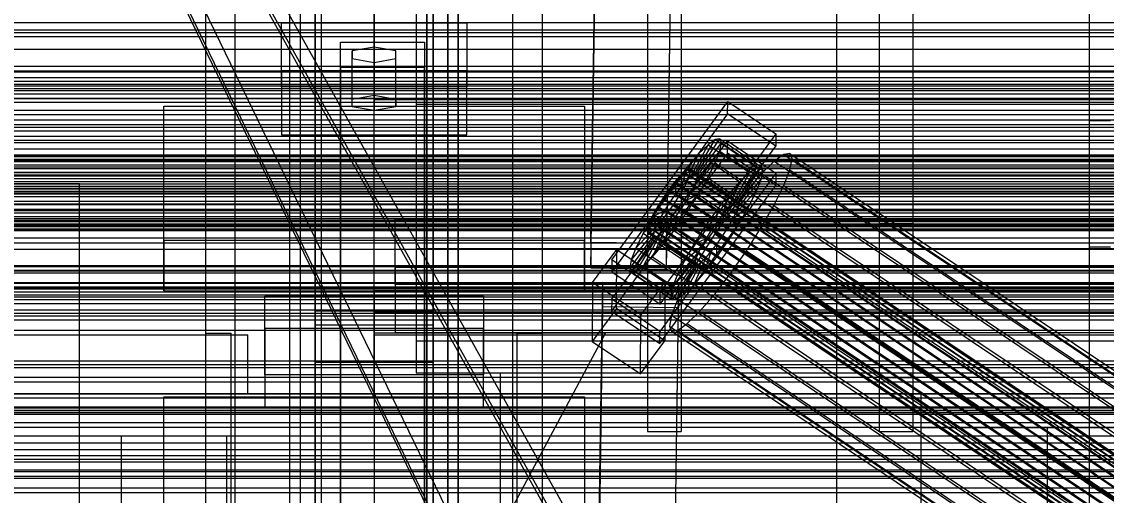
# Model space of a CAD drawing. Header units: millimetres. Extents: x -1970 to 59977, y -65068 to 6837.
# Drawn here: x -513.8 to -256, y -34774.1 to -34661.5 of the extents above; entities that cross this region are included whole.
import ezdxf

# ---------------------------------------------------------------- set-up
doc = ezdxf.new("R2010")
doc.units = ezdxf.units.MM
for name, color, linetype, lineweight in [('COTAS_O', 1, 'Continuous', 0), ('COTAS_P', 1, 'Continuous', 0), ('frontal_briquetadora', 7, 'Continuous', 0), ('frontal_C01', 7, 'Continuous', 0), ('frontal_C02', 7, 'Continuous', 0), ('frontal_C03', 7, 'Continuous', 0), ('frontal_C05', 7, 'Continuous', 0), ('frontal_mezcladora', 7, 'Continuous', 0), ('frontal_secador', 7, 'Continuous', 0), ('frontal_tolva-C01', 7, 'Continuous', 0)]:
    doc.layers.add(name, color=color, linetype=linetype, lineweight=lineweight)
doc.dimstyles.new('R19_100', dxfattribs={"dimtxt": 250, "dimasz": 150, "dimexe": 150, "dimexo": 80, "dimgap": 100, "dimtad": 1, "dimtih": 1, "dimtoh": 1, "dimdsep": 46, "dimcen": 0.09, "dimadec": 0, "dimazin": 0, "dimtfac": 1, "dimtdec": 4, "dimtofl": 0, "dimtmove": 0, "dimatfit": 3, "dimfxl": 1, "dimtolj": 1, "dimtzin": 0, "dimarcsym": 0})

# ---------------------------------------------------------------- blocks, each defined once
blk = doc.blocks.new('*D37')
at = {"layer": 'COTAS_P', "color": 0, "lineweight": -2, "transparency": 16777216}
for p, q in [((-1750, -35420), (-1750, -34450)), ((2600, -35420), (2600, -34450)), ((-1600, -34600), (2450, -34600))]:
    blk.add_line(p, q, dxfattribs=at)
at = {"layer": 'COTAS_P', "color": 0, "transparency": 16777216}
for points in [[(-1600, -34575), (-1600, -34625), (-1750, -34600)], [(2450, -34575), (2450, -34625), (2600, -34600)]]:
    blk.add_solid(points, dxfattribs=at)
at = {"layer": 'Defpoints', "color": 0, "transparency": 16777216}
for p in [(2600, -34600), (-1750, -35500), (2600, -35500)]:
    blk.add_point(p, dxfattribs=at)
blk = doc.blocks.new('*D42')
at = {"layer": 'COTAS_O', "color": 0, "lineweight": -2, "transparency": 16777216}
for p, q in [((-570, -33700), (200, -33700)), ((50, -34750), (50, -33850)), ((-570, -34900), (200, -34900))]:
    blk.add_line(p, q, dxfattribs=at)
at = {"layer": 'COTAS_O', "color": 0, "transparency": 16777216}
for points in [[(25, -33850), (75, -33850), (50, -33700)], [(25, -34750), (75, -34750), (50, -34900)]]:
    blk.add_solid(points, dxfattribs=at)
at = {"layer": 'Defpoints', "color": 0, "transparency": 16777216}
for p in [(-650, -33700), (50, -33700), (-650, -34900)]:
    blk.add_point(p, dxfattribs=at)
blk = doc.blocks.new('*D43')
at = {"layer": 'COTAS_O', "color": 0, "lineweight": -2, "transparency": 16777216}
for p, q in [((-650, -34820), (-650, -34050)), ((650, -34820), (650, -34050)), ((-500, -34200), (500, -34200))]:
    blk.add_line(p, q, dxfattribs=at)
at = {"layer": 'COTAS_O', "color": 0, "transparency": 16777216}
for points in [[(-500, -34175), (-500, -34225), (-650, -34200)], [(500, -34175), (500, -34225), (650, -34200)]]:
    blk.add_solid(points, dxfattribs=at)
at = {"layer": 'Defpoints', "color": 0, "transparency": 16777216}
for p in [(650, -34200), (-650, -34900), (650, -34900)]:
    blk.add_point(p, dxfattribs=at)

msp = doc.modelspace()

# ---------------------------------------------------------------- linework, layer by layer
at = {"layer": 'frontal_briquetadora'}
for p, q in [((-430, -34680), (-430, -33820)), ((-430, -34680), (-430, -34260)), ((-430, -34680), (-430, -34305)), ((-430, -34471), (-430, -34680)), ((-430, -34496), (-430, -34680)), ((-430, -34680), (-223.45, -34680)), ((-430, -34680), (-210, -34680)), ((-430, -34680), (-320, -34680)), ((-430, -34736), (-430, -34680)), ((-320, -34736), (-320, -34680)), ((-260, -34680), (-255, -34680)), ((-260, -34685), (-260, -34680)), ((-260, -34685), (-255, -34685)), ((-260, -34715), (-260, -34685)), ((-260, -34715), (-255, -34715)), ((-1480, -34736), (-460, -34736)), ((-460, -34750), (-460, -34736)), ((-430, -34750), (-430, -34736)), ((-430, -34736), (-210, -34736)), ((-430, -34736), (-320, -34736)), ((-320, -34736), (-210, -34736)), ((-320, -34760), (-320, -34736)), ((-320, -34750), (-320, -34736)), ((-1330, -34750), (-460, -34750)), ((-460, -34750), (-430, -34750)), ((-430, -34750), (-210, -34750)), ((-430, -34750), (-320, -34750)), ((-320, -34750), (-210, -34750)), ((-320, -34760), (-320, -34750)), ((-1480, -34760), (-500, -34760)), ((-1330, -34760), (-500, -34760)), ((-500, -34940), (-500, -34760)), ((-490, -34940), (-490, -34760)), ((-490, -34760), (490, -34760)), ((-490, -34760), (340, -34760)), ((-490, -34760), (-320, -34760))]:
    msp.add_line(p, q, dxfattribs=at)
at = {"layer": 'frontal_C01'}
for p, q in [((-470, -35975), (-470, -34032.596)), ((-463, -35975), (-463, -34032.596)), ((-397, -35975), (-397, -34032.596)), ((-390, -35975), (-390, -34032.596)), ((-442.5, -34844.509), (-442.5, -34203.017)), ((-417.5, -34203.017), (-417.5, -34844.509)), ((-442.5, -34870.141), (-442.5, -34228.649)), ((-417.5, -34870.141), (-417.5, -34228.649)), ((-450, -34833.511), (-450, -34468.259)), ((-410, -34468.259), (-410, -34833.511)), ((-450, -34881.139), (-450, -34515.887)), ((-410, -34881.139), (-410, -34515.887)), ((-378.512, -34713.98), (-375.644, -34520.98)), ((-357.646, -34521.223), (-360.514, -34714.223)), ((-378.512, -34720.068), (-375.644, -34527.068)), ((-360.514, -34720.311), (-357.646, -34527.311)), ((-450, -34927.286), (-450, -34562.034)), ((-410, -34562.034), (-410, -34927.286)), ((-447.5, -34852.759), (-447.5, -34576.519)), ((-412.5, -34576.519), (-412.5, -34852.759)), ((-447.5, -34861.891), (-447.5, -34585.651)), ((-412.5, -34861.891), (-412.5, -34585.651)), ((-450, -34965.388), (-450, -34600.136)), ((-410, -34965.388), (-410, -34600.136)), ((-452, -34676.986), (-452, -34661.767)), ((-452, -34661.767), (-408, -34661.767)), ((-452, -34673.197), (-452, -34661.767)), ((-408, -34661.767), (-408, -34676.986)), ((-408, -34661.767), (-408, -34673.197)), ((-438, -34672.42), (-438, -34666.332)), ((-438, -34666.332), (-418, -34666.332)), ((-438, -34813.247), (-438, -34666.332)), ((-418, -34666.332), (-418, -34672.42)), ((-418, -34666.332), (-418, -34813.247)), ((-430, -34667.55), (-435.196, -34668.463)), ((-435.196, -34668.463), (-435.196, -34670.289)), ((-435.196, -34679.894), (-435.196, -34668.463)), ((-424.804, -34668.463), (-430, -34667.55)), ((-430, -34678.98), (-430, -34667.55)), ((-424.804, -34670.289), (-424.804, -34668.463)), ((-424.804, -34679.894), (-424.804, -34668.463)), ((-418, -34672.42), (-438, -34672.42)), ((-438, -34672.42), (-438, -34819.334)), ((-435.196, -34670.289), (-430, -34671.202)), ((-435.196, -34681.72), (-435.196, -34670.289)), ((-430, -34671.202), (-424.804, -34670.289)), ((-430, -34671.202), (-430, -34682.633)), ((-424.804, -34681.72), (-424.804, -34670.289)), ((-418, -34819.334), (-418, -34672.42)), ((-408, -34673.197), (-452, -34673.197)), ((-452, -34673.197), (-452, -34688.416)), ((-408, -34688.416), (-408, -34673.197)), ((-408, -34676.986), (-452, -34676.986)), ((-452, -34676.986), (-452, -34688.416)), ((-408, -34688.416), (-408, -34676.986)), ((-435.196, -34679.894), (-430, -34678.98)), ((-435.196, -34681.72), (-435.196, -34679.894)), ((-430, -34678.98), (-424.804, -34679.894)), ((-424.804, -34679.894), (-424.804, -34681.72)), ((-480, -34713.537), (-480, -34681.583)), ((-480, -34681.583), (-380, -34681.583)), ((-480, -34725.537), (-480, -34681.583)), ((-430, -34682.633), (-435.196, -34681.72)), ((-424.804, -34681.72), (-430, -34682.633)), ((-380, -34681.583), (-380, -34713.537)), ((-380, -34681.583), (-380, -34725.537)), ((-452, -34688.416), (-408, -34688.416)), ((-425, -34723.995), (-425, -34708.533)), ((-425, -34708.533), (425, -34708.533)), ((-425, -34719.963), (-425, -34708.533)), ((-380, -34713.537), (-480, -34713.537)), ((-480, -34713.537), (-480, -34725.537)), ((-380, -34725.537), (-380, -34713.537)), ((-360.514, -34714.223), (-378.512, -34713.98)), ((-378.512, -34713.98), (-378.512, -34720.068)), ((-360.514, -34720.311), (-360.514, -34714.223)), ((-444, -34730.355), (-444, -34721.224)), ((-444, -34721.224), (-416, -34721.224)), ((-444, -34816.374), (-444, -34721.224)), ((425, -34719.963), (-425, -34719.963)), ((-425, -34719.963), (-425, -34735.426)), ((-416, -34721.224), (-416, -34730.355)), ((-416, -34721.224), (-416, -34816.374)), ((-378.512, -34720.068), (-360.514, -34720.311)), ((425, -34723.995), (-425, -34723.995)), ((-425, -34723.995), (-425, -34735.426)), ((-480, -34725.537), (-380, -34725.537)), ((-430, -34725.537), (-430, -34730.537)), ((430, -34725.537), (-430, -34725.537)), ((-416, -34730.355), (-444, -34730.355)), ((-444, -34730.355), (-444, -34825.506)), ((430, -34730.537), (-430, -34730.537)), ((-430, -34730.537), (-430, -34780.537)), ((-416, -34825.506), (-416, -34730.355)), ((-470, -34838.537), (-470, -34735.537)), ((-470, -34735.537), (-464, -34735.537)), ((-464, -34838.537), (-464, -34735.537)), ((-430, -34838.537), (-375, -34735.537)), ((-375, -34735.537), (-430, -34735.537)), ((-430, -34735.537), (-430, -34838.537)), ((-425, -34735.426), (425, -34735.426)), ((-396, -34838.537), (-396, -34735.537)), ((-396, -34735.537), (-390, -34735.537)), ((-390, -34838.537), (-390, -34735.537))]:
    msp.add_line(p, q, dxfattribs=at)
at = {"layer": 'frontal_C02'}
for p, q in [((-470, -35975), (-470, -33576.746)), ((-463, -35975), (-463, -33576.746)), ((-397, -35975), (-397, -33576.746)), ((-390, -35975), (-390, -33576.746)), ((-470, -35975), (-470, -34072.136)), ((-463, -35975), (-463, -34072.136)), ((-397, -35975), (-397, -34072.136)), ((-390, -35975), (-390, -34072.136)), ((-450, -34776.002), (-450, -34425.283)), ((-410, -34425.283), (-410, -34776.002)), ((-442.5, -34963.35), (-442.5, -34430.927)), ((-417.5, -34430.927), (-417.5, -34963.35)), ((-442.5, -34990.315), (-442.5, -34457.893)), ((-417.5, -34990.315), (-417.5, -34457.893)), ((-450, -34814.255), (-450, -34463.537)), ((-410, -34814.255), (-410, -34463.537)), ((-450, -34952.924), (-450, -34602.206)), ((-410, -34602.206), (-410, -34952.924)), ((-444, -34733.677), (-444, -34639.747)), ((-416, -34639.747), (-416, -34733.677)), ((-444, -34648.515), (-444, -34742.445)), ((-416, -34742.445), (-416, -34648.515)), ((-450, -35000.741), (-450, -34650.022)), ((-410, -35000.741), (-410, -34650.022)), ((-373.501, -34718.097), (-345.969, -34680.504)), ((-345.981, -34683.427), (-345.969, -34680.504)), ((-345.969, -34680.504), (-334.501, -34688.187)), ((-345.981, -34683.427), (-373.513, -34721.02)), ((-334.513, -34691.11), (-345.981, -34683.427)), ((-373.539, -34727.449), (-346.008, -34689.857)), ((-334.501, -34688.187), (-362.033, -34725.78)), ((-353.892, -34697.784), (-348.918, -34689.54)), ((-353.378, -34697.714), (-347.835, -34689.393)), ((-353.205, -34698.155), (-347.47, -34690.323)), ((-348.918, -34689.54), (-350.645, -34690.755)), ((-347.835, -34689.393), (-348.918, -34689.54)), ((-348.918, -34689.54), (-339.088, -34696.126)), ((-347.847, -34692.267), (-347.47, -34690.323)), ((-347.835, -34689.393), (-338.005, -34695.979)), ((-347.47, -34690.323), (-347.835, -34689.393)), ((-347.47, -34690.323), (-337.64, -34696.909)), ((-346.02, -34692.779), (-346.008, -34689.857)), ((-346.008, -34689.857), (-334.539, -34697.54)), ((-334.501, -34688.187), (-334.513, -34691.11)), ((-346.02, -34692.779), (-373.551, -34730.372)), ((-362.045, -34728.703), (-334.513, -34691.11)), ((-355.777, -34699.401), (-352.899, -34692.954)), ((-352.899, -34692.954), (-355.525, -34695.988)), ((-354.71, -34698.36), (-350.645, -34690.755)), ((-353.384, -34699.076), (-347.847, -34692.267)), ((-350.645, -34690.755), (-352.899, -34692.954)), ((-352.899, -34692.954), (-343.069, -34699.54)), ((-350.645, -34690.755), (-340.816, -34697.341)), ((-348.941, -34695.093), (-347.847, -34692.267)), ((-347.847, -34692.267), (-338.017, -34698.853)), ((-334.551, -34700.463), (-346.02, -34692.779)), ((-332.629, -34693.045), (-334.938, -34694.669)), ((-331.181, -34692.848), (-332.629, -34693.045)), ((-332.629, -34693.045), (-148.32, -34816.529)), ((-330.692, -34694.092), (-331.181, -34692.848)), ((-331.181, -34692.848), (-146.872, -34816.332)), ((-353.902, -34700.415), (-348.941, -34695.093)), ((-350.678, -34698.608), (-348.941, -34695.093)), ((-348.941, -34695.093), (-339.111, -34701.679)), ((-334.938, -34694.669), (-337.95, -34697.609)), ((-334.938, -34694.669), (-150.629, -34818.153)), ((-331.197, -34696.691), (-330.692, -34694.092)), ((-330.692, -34694.092), (-146.383, -34817.576)), ((-334.539, -34697.54), (-362.071, -34735.133)), ((-357.415, -34698.304), (-358.659, -34699.741)), ((-355.525, -34695.988), (-358.345, -34699.651)), ((-356.348, -34697.262), (-357.415, -34698.304)), ((-357.415, -34698.304), (-143.617, -34841.545)), ((-357.021, -34700.839), (-355.525, -34695.988)), ((-355.53, -34696.687), (-356.348, -34697.262)), ((-356.348, -34697.262), (-142.549, -34840.503)), ((-355.541, -34699.317), (-355.022, -34697.978)), ((-355.017, -34696.617), (-355.53, -34696.687)), ((-355.53, -34696.687), (-141.731, -34839.928)), ((-355.525, -34695.988), (-345.695, -34702.574)), ((-355.022, -34697.978), (-354.844, -34697.057)), ((-355.022, -34697.978), (-141.224, -34841.22)), ((-354.844, -34697.057), (-355.017, -34696.617)), ((-355.017, -34696.617), (-141.218, -34839.858)), ((-354.844, -34697.057), (-141.045, -34840.299)), ((-354.71, -34698.36), (-353.892, -34697.784)), ((-353.892, -34697.784), (-353.378, -34697.714)), ((-344.062, -34704.37), (-353.892, -34697.784)), ((-353.205, -34698.155), (-353.384, -34699.076)), ((-343.549, -34704.3), (-353.378, -34697.714)), ((-353.378, -34697.714), (-353.205, -34698.155)), ((-343.376, -34704.741), (-353.205, -34698.155)), ((-340.816, -34697.341), (-344.88, -34704.945)), ((-339.088, -34696.126), (-344.062, -34704.37)), ((-338.005, -34695.979), (-343.549, -34704.3)), ((-337.64, -34696.909), (-343.376, -34704.741)), ((-343.069, -34699.54), (-340.816, -34697.341)), ((-337.95, -34697.609), (-341.461, -34701.666)), ((-340.816, -34697.341), (-339.088, -34696.126)), ((-339.088, -34696.126), (-338.005, -34695.979)), ((-337.64, -34696.909), (-338.017, -34698.853)), ((-338.005, -34695.979), (-337.64, -34696.909)), ((-337.95, -34697.609), (-153.641, -34821.093)), ((-334.539, -34697.54), (-334.551, -34700.463)), ((-332.659, -34700.469), (-331.197, -34696.691)), ((-331.197, -34696.691), (-146.887, -34820.175)), ((-362.083, -34738.056), (-334.551, -34700.463)), ((-358.345, -34699.651), (-361.166, -34703.691)), ((-358.659, -34699.741), (-359.995, -34701.476)), ((-358.659, -34699.741), (-144.861, -34842.982)), ((-358.345, -34699.651), (-358.357, -34702.573)), ((-358.357, -34702.573), (-357.021, -34700.839)), ((-348.515, -34706.236), (-358.345, -34699.651)), ((-357.021, -34700.839), (-355.777, -34699.401)), ((-347.191, -34707.424), (-357.021, -34700.839)), ((-356.363, -34700.982), (-355.541, -34699.317)), ((-355.777, -34699.401), (-354.71, -34698.36)), ((-345.947, -34705.987), (-355.777, -34699.401)), ((-355.541, -34699.317), (-141.742, -34842.558)), ((-354.725, -34702.079), (-350.678, -34698.608)), ((-353.902, -34700.415), (-354.725, -34702.079)), ((-344.88, -34704.945), (-354.71, -34698.36)), ((-353.384, -34699.076), (-353.902, -34700.415)), ((-344.073, -34707), (-353.902, -34700.415)), ((-343.554, -34705.662), (-353.384, -34699.076)), ((-352.938, -34702.572), (-350.678, -34698.608)), ((-350.678, -34698.608), (-340.848, -34705.194)), ((-343.069, -34699.54), (-345.947, -34705.987)), ((-345.695, -34702.574), (-343.069, -34699.54)), ((-338.017, -34698.853), (-343.554, -34705.662)), ((-338.017, -34698.853), (-339.111, -34701.679)), ((-334.981, -34705.168), (-332.659, -34700.469)), ((-332.659, -34700.469), (-148.35, -34823.953)), ((-361.332, -34703.39), (-362.578, -34705.352)), ((-359.995, -34701.476), (-361.332, -34703.39)), ((-361.332, -34703.39), (-147.533, -34846.631)), ((-146.196, -34844.717), (-359.995, -34701.476)), ((-359.693, -34704.487), (-358.357, -34702.573)), ((-358.68, -34704.822), (-357.434, -34702.86)), ((-358.357, -34702.573), (-348.527, -34709.159)), ((-357.434, -34702.86), (-356.363, -34700.982)), ((-357.434, -34702.86), (-143.635, -34846.101)), ((-356.363, -34700.982), (-142.565, -34844.223)), ((-354.725, -34702.079), (-355.796, -34703.957)), ((-355.796, -34703.957), (-352.938, -34702.572)), ((-355.569, -34706.716), (-352.938, -34702.572)), ((-344.895, -34708.665), (-354.725, -34702.079)), ((-352.938, -34702.572), (-343.108, -34709.158)), ((-348.515, -34706.236), (-345.695, -34702.574)), ((-345.695, -34702.574), (-347.191, -34707.424)), ((-341.461, -34701.666), (-345.231, -34706.561)), ((-339.111, -34701.679), (-344.073, -34707)), ((-341.461, -34701.666), (-157.152, -34825.149)), ((-339.111, -34701.679), (-340.848, -34705.194)), ((-361.166, -34703.691), (-363.797, -34707.835)), ((-362.578, -34705.352), (-363.648, -34707.23)), ((-362.578, -34705.352), (-148.779, -34848.594)), ((-359.693, -34704.487), (-361.166, -34703.691)), ((-361.166, -34703.691), (-351.336, -34710.277)), ((-360.939, -34706.45), (-359.693, -34704.487)), ((-360.017, -34706.736), (-358.68, -34704.822)), ((-349.863, -34711.073), (-359.693, -34704.487)), ((-358.68, -34704.822), (-144.881, -34848.064)), ((-357.042, -34705.92), (-358.378, -34707.834)), ((-355.796, -34703.957), (-357.042, -34705.92)), ((-357.042, -34705.92), (-355.569, -34706.716)), ((-347.212, -34712.506), (-357.042, -34705.92)), ((-345.966, -34710.543), (-355.796, -34703.957)), ((-345.947, -34705.987), (-347.191, -34707.424)), ((-344.88, -34704.945), (-345.947, -34705.987)), ((-340.848, -34705.194), (-344.895, -34708.665)), ((-344.062, -34704.37), (-344.88, -34704.945)), ((-344.073, -34707), (-343.554, -34705.662)), ((-343.549, -34704.3), (-344.062, -34704.37)), ((-343.554, -34705.662), (-343.376, -34704.741)), ((-343.376, -34704.741), (-343.549, -34704.3)), ((-340.848, -34705.194), (-343.108, -34709.158)), ((-338.003, -34710.467), (-334.981, -34705.168)), ((-334.981, -34705.168), (-150.672, -34828.652)), ((-363.797, -34707.835), (-366.057, -34711.799)), ((-362.01, -34708.328), (-366.057, -34711.799)), ((-363.648, -34707.23), (-364.471, -34708.895)), ((-360.939, -34706.45), (-363.797, -34707.835)), ((-363.797, -34707.835), (-353.967, -34714.421)), ((-363.648, -34707.23), (-149.85, -34850.472)), ((-362.833, -34709.993), (-362.01, -34708.328)), ((-362.596, -34709.908), (-361.352, -34708.471)), ((-362.01, -34708.328), (-360.939, -34706.45)), ((-352.18, -34714.914), (-362.01, -34708.328)), ((-361.352, -34708.471), (-360.017, -34706.736)), ((-361.352, -34708.471), (-147.554, -34851.713)), ((-351.109, -34713.036), (-360.939, -34706.45)), ((-360.017, -34706.736), (-146.218, -34849.978)), ((-358.378, -34707.834), (-359.714, -34709.569)), ((-358.39, -34710.757), (-355.569, -34706.716)), ((-358.378, -34707.834), (-358.39, -34710.757)), ((-348.548, -34714.42), (-358.378, -34707.834)), ((-355.569, -34706.716), (-345.739, -34713.302)), ((-351.336, -34710.277), (-348.515, -34706.236)), ((-345.231, -34706.561), (-349.002, -34711.963)), ((-348.527, -34709.159), (-348.515, -34706.236)), ((-347.191, -34707.424), (-348.527, -34709.159)), ((-160.922, -34830.045), (-345.231, -34706.561)), ((-344.895, -34708.665), (-344.073, -34707)), ((-362.833, -34709.993), (-367.794, -34715.314)), ((-364.989, -34710.234), (-365.168, -34711.155)), ((-365.168, -34711.155), (-364.995, -34711.595)), ((-365.168, -34711.155), (-151.369, -34854.396)), ((-364.471, -34708.895), (-364.989, -34710.234)), ((-364.989, -34710.234), (-151.191, -34853.475)), ((-364.482, -34711.526), (-363.664, -34710.95)), ((-364.471, -34708.895), (-150.672, -34852.137)), ((-360.958, -34711.006), (-363.836, -34717.453)), ((-363.664, -34710.95), (-362.596, -34709.908)), ((-363.664, -34710.95), (-149.865, -34854.192)), ((-363.351, -34711.331), (-362.833, -34709.993)), ((-353.003, -34716.579), (-362.833, -34709.993)), ((-362.596, -34709.908), (-148.798, -34853.15)), ((-360.958, -34711.006), (-362.025, -34712.048)), ((-359.714, -34709.569), (-361.21, -34714.419)), ((-361.21, -34714.419), (-358.39, -34710.757)), ((-359.714, -34709.569), (-360.958, -34711.006)), ((-351.128, -34717.592), (-360.958, -34711.006)), ((-349.884, -34716.155), (-359.714, -34709.569)), ((-358.39, -34710.757), (-348.56, -34717.343)), ((-353.967, -34714.421), (-351.336, -34710.277)), ((-351.336, -34710.277), (-349.863, -34711.073)), ((-349.863, -34711.073), (-351.109, -34713.036)), ((-348.527, -34709.159), (-349.863, -34711.073)), ((-347.212, -34712.506), (-345.966, -34710.543)), ((-345.966, -34710.543), (-344.895, -34708.665)), ((-343.108, -34709.158), (-345.966, -34710.543)), ((-343.108, -34709.158), (-345.739, -34713.302)), ((-341.52, -34716.007), (-338.003, -34710.467)), ((-338.003, -34710.467), (-153.694, -34833.951)), ((-363.53, -34712.252), (-369.265, -34720.084)), ((-363.357, -34712.693), (-368.9, -34721.014)), ((-363.351, -34711.331), (-368.888, -34718.14)), ((-362.843, -34712.623), (-367.817, -34720.867)), ((-366.057, -34711.799), (-367.794, -34715.314)), ((-362.025, -34712.048), (-366.09, -34719.652)), ((-366.057, -34711.799), (-356.228, -34718.385)), ((-364.995, -34711.595), (-364.482, -34711.526)), ((-364.995, -34711.595), (-151.196, -34854.837)), ((-364.482, -34711.526), (-150.683, -34854.767)), ((-363.53, -34712.252), (-363.351, -34711.331)), ((-363.357, -34712.693), (-363.53, -34712.252)), ((-353.7, -34718.838), (-363.53, -34712.252)), ((-362.843, -34712.623), (-363.357, -34712.693)), ((-353.527, -34719.279), (-363.357, -34712.693)), ((-353.521, -34717.917), (-363.351, -34711.331)), ((-362.025, -34712.048), (-362.843, -34712.623)), ((-353.014, -34719.209), (-362.843, -34712.623)), ((-352.196, -34718.634), (-362.025, -34712.048)), ((-353.967, -34714.421), (-351.109, -34713.036)), ((-349.002, -34711.963), (-352.519, -34717.502)), ((-351.109, -34713.036), (-352.18, -34714.914)), ((-349.002, -34711.963), (-164.693, -34835.447)), ((-345.739, -34713.302), (-348.56, -34717.343)), ((-348.548, -34714.42), (-347.212, -34712.506)), ((-345.739, -34713.302), (-347.212, -34712.506)), ((-378.086, -34723.486), (-372.35, -34715.654)), ((-372.408, -34729.683), (-372.35, -34715.654)), ((-372.35, -34715.654), (-360.882, -34723.337)), ((-367.794, -34715.314), (-368.888, -34718.14)), ((-367.794, -34715.314), (-357.964, -34721.9)), ((-363.836, -34717.453), (-361.21, -34714.419)), ((-361.21, -34714.419), (-351.38, -34721.005)), ((-356.228, -34718.385), (-353.967, -34714.421)), ((-356.228, -34718.385), (-352.18, -34714.914)), ((-352.18, -34714.914), (-353.003, -34716.579)), ((-351.38, -34721.005), (-349.884, -34716.155)), ((-351.128, -34717.592), (-349.884, -34716.155)), ((-349.884, -34716.155), (-348.548, -34714.42)), ((-348.56, -34717.343), (-348.548, -34714.42)), ((-345.291, -34721.408), (-341.52, -34716.007)), ((-341.52, -34716.007), (-157.211, -34839.491)), ((-373.501, -34718.097), (-373.513, -34721.02)), ((-362.033, -34725.78), (-373.501, -34718.097)), ((-368.888, -34718.14), (-369.265, -34720.084)), ((-368.888, -34718.14), (-359.058, -34724.726)), ((-366.09, -34719.652), (-363.836, -34717.453)), ((-363.836, -34717.453), (-354.006, -34724.039)), ((-359.436, -34726.67), (-353.7, -34718.838)), ((-359.058, -34724.726), (-353.521, -34717.917)), ((-357.964, -34721.9), (-353.003, -34716.579)), ((-357.964, -34721.9), (-356.228, -34718.385)), ((-356.26, -34726.238), (-352.196, -34718.634)), ((-352.519, -34717.502), (-355.541, -34722.802)), ((-354.006, -34724.039), (-351.128, -34717.592)), ((-353.521, -34717.917), (-353.7, -34718.838)), ((-353.7, -34718.838), (-353.527, -34719.279)), ((-353.003, -34716.579), (-353.521, -34717.917)), ((-353.014, -34719.209), (-352.196, -34718.634)), ((-352.519, -34717.502), (-168.21, -34840.986)), ((-352.196, -34718.634), (-351.128, -34717.592)), ((-348.56, -34717.343), (-351.38, -34721.005)), ((-373.513, -34721.02), (-362.045, -34728.703)), ((-369.265, -34720.084), (-368.9, -34721.014)), ((-369.265, -34720.084), (-359.436, -34726.67)), ((-368.9, -34721.014), (-367.817, -34720.867)), ((-368.9, -34721.014), (-359.07, -34727.6)), ((-367.817, -34720.867), (-366.09, -34719.652)), ((-367.817, -34720.867), (-357.987, -34727.453)), ((-366.09, -34719.652), (-356.26, -34726.238)), ((-359.07, -34727.6), (-353.527, -34719.279)), ((-357.987, -34727.453), (-353.014, -34719.209)), ((-351.38, -34721.005), (-354.006, -34724.039)), ((-353.527, -34719.279), (-353.014, -34719.209)), ((-349.061, -34726.304), (-345.291, -34721.408)), ((-345.291, -34721.408), (-160.982, -34844.892)), ((-378.512, -34917.232), (-375.644, -34723.465)), ((-378.086, -34723.486), (-378.143, -34737.514)), ((-366.618, -34731.169), (-378.086, -34723.486)), ((-375.644, -34729.311), (-375.644, -34723.465)), ((-375.644, -34723.465), (-357.646, -34723.709)), ((-360.882, -34723.337), (-366.618, -34731.169)), ((-360.882, -34723.337), (-360.939, -34737.366)), ((-357.646, -34723.709), (-360.514, -34917.476)), ((-359.058, -34724.726), (-357.964, -34721.9)), ((-355.541, -34722.802), (-357.863, -34727.501)), ((-357.646, -34723.709), (-357.646, -34729.554)), ((-354.006, -34724.039), (-356.26, -34726.238)), ((-355.541, -34722.802), (-171.232, -34846.286)), ((-362.045, -34728.703), (-362.033, -34725.78)), ((-359.436, -34726.67), (-359.058, -34724.726)), ((-356.26, -34726.238), (-357.987, -34727.453)), ((-352.572, -34730.36), (-349.061, -34726.304)), ((-349.061, -34726.304), (-164.752, -34849.788)), ((-456, -34745.501), (-456, -34726.796)), ((-456, -34726.796), (-404, -34726.796)), ((-456, -34734.446), (-456, -34726.796)), ((-404, -34726.796), (-404, -34745.501)), ((-404, -34726.796), (-404, -34734.446)), ((-373.539, -34727.449), (-373.551, -34730.372)), ((-362.071, -34735.133), (-373.539, -34727.449)), ((-359.07, -34727.6), (-359.436, -34726.67)), ((-357.863, -34727.501), (-359.326, -34731.279)), ((-357.987, -34727.453), (-359.07, -34727.6)), ((-357.863, -34727.501), (-173.554, -34850.985)), ((-378.512, -34923.078), (-375.644, -34729.311)), ((-372.408, -34729.683), (-378.143, -34737.514)), ((-357.646, -34729.554), (-375.644, -34729.311)), ((-373.551, -34730.372), (-362.083, -34738.056)), ((-360.939, -34737.366), (-372.408, -34729.683)), ((-366.675, -34745.198), (-366.618, -34731.169)), ((-360.514, -34923.322), (-357.646, -34729.554)), ((-359.326, -34731.279), (-359.83, -34733.878)), ((-359.326, -34731.279), (-175.016, -34854.762)), ((-355.584, -34733.3), (-352.572, -34730.36)), ((-352.572, -34730.36), (-168.263, -34853.844)), ((-416, -34733.677), (-444, -34733.677)), ((-444, -34733.677), (-444, -34742.445)), ((-416, -34742.445), (-416, -34733.677)), ((-359.83, -34733.878), (-359.341, -34735.121)), ((-359.83, -34733.878), (-175.521, -34857.362)), ((-357.893, -34734.924), (-355.584, -34733.3)), ((-355.584, -34733.3), (-171.275, -34856.784)), ((-404, -34734.446), (-456, -34734.446)), ((-456, -34734.446), (-456, -34753.151)), ((-404, -34753.151), (-404, -34734.446)), ((-362.083, -34738.056), (-362.071, -34735.133)), ((-359.341, -34735.121), (-357.893, -34734.924)), ((-359.341, -34735.121), (-175.032, -34858.605)), ((-357.893, -34734.924), (-173.584, -34858.408)), ((-378.143, -34737.514), (-366.675, -34745.198)), ((-366.675, -34745.198), (-360.939, -34737.366)), ((-444, -34742.445), (-416, -34742.445)), ((-404, -34745.501), (-456, -34745.501)), ((-456, -34745.501), (-456, -34753.151)), ((-404, -34753.151), (-404, -34745.501)), ((-480, -34781.253), (-480, -34750.692)), ((-480, -34750.692), (-380, -34750.692)), ((-480, -34793.253), (-480, -34750.692)), ((-380, -34750.692), (-380, -34781.253)), ((-380, -34750.692), (-380, -34793.253)), ((-456, -34753.151), (-404, -34753.151))]:
    msp.add_line(p, q, dxfattribs=at)
at = {"layer": 'frontal_C03'}
for p, q in [((1250, -34663.531), (-1250, -34663.531)), ((1250, -34664.184), (-1250, -34664.184)), ((1250, -34665.066), (-1250, -34665.066)), ((1250, -34674.872), (-1250, -34674.872)), ((1250, -34675.754), (-1250, -34675.754)), ((1250, -34676.407), (-1250, -34676.407)), ((-1250, -34676.77), (1250, -34676.77)), ((-1250, -34677.403), (1250, -34677.403)), ((-1250, -34677.867), (1250, -34677.867)), ((1250, -34678.714), (-1250, -34678.714)), ((-1250, -34679.722), (1250, -34679.722)), ((-1250, -34679.772), (1250, -34679.772)), ((-1250, -34680.619), (1250, -34680.619)), ((1250, -34682.624), (-1250, -34682.624)), ((-1250, -34683.571), (1250, -34683.571)), ((1250, -34683.681), (-1250, -34683.681)), ((-1250, -34684.838), (1250, -34684.838)), ((1250, -34685.989), (-1250, -34685.989)), ((1250, -34686.642), (-1250, -34686.642)), ((1250, -34687.523), (-1250, -34687.523)), ((-1250, -34688.686), (1250, -34688.686)), ((-1250, -34690.238), (1250, -34690.238)), ((-1500, -34691.736), (1500, -34691.736)), ((-1500, -34693.159), (1500, -34693.159)), ((-1500, -34693.384), (1500, -34693.384)), ((-1500, -34693.548), (1500, -34693.548)), ((-1500, -34694.206), (1500, -34694.206)), ((-1500, -34694.523), (1500, -34694.523)), ((-1500, -34695.569), (1500, -34695.569)), ((-1250, -34694.718), (1250, -34694.718)), ((-1500, -34696.018), (1500, -34696.018)), ((-1500, -34697.382), (1500, -34697.382)), ((-1500, -34697.932), (1500, -34697.932)), ((1250, -34696.45), (-1250, -34696.45)), ((1250, -34697.33), (-1250, -34697.33)), ((1250, -34698.211), (-1250, -34698.211)), ((-1500, -34699.519), (1500, -34699.519)), ((1500, -34700.133), (-1500, -34700.133)), ((1500, -34700.719), (-1500, -34700.719)), ((1250, -34698.865), (-1250, -34698.865)), ((-1500, -34701.836), (1500, -34701.836)), ((-1500, -34702.471), (1500, -34702.471)), ((1250, -34701.172), (-1250, -34701.172)), ((-1250, -34701.258), (1250, -34701.258)), ((-1250, -34702.229), (1250, -34702.229)), ((-1250, -34703.05), (1250, -34703.05)), ((-1500, -34704.175), (1500, -34704.175)), ((-1500, -34704.789), (1500, -34704.789)), ((1250, -34705.081), (-1250, -34705.081)), ((-1500, -34706.376), (1500, -34706.376)), ((-1500, -34706.926), (1500, -34706.926)), ((-1500, -34708.289), (1500, -34708.289)), ((1250, -34706.139), (-1250, -34706.139)), ((-1250, -34707.858), (1250, -34707.858)), ((1250, -34708.446), (-1250, -34708.446)), ((-1500, -34708.738), (1500, -34708.738)), ((-1500, -34709.784), (1500, -34709.784)), ((-1500, -34710.102), (1500, -34710.102)), ((-1500, -34710.76), (1500, -34710.76)), ((-1500, -34710.924), (1500, -34710.924)), ((-1500, -34711.148), (1500, -34711.148)), ((1250, -34709.1), (-1250, -34709.1)), ((-1250, -34709.589), (1250, -34709.589)), ((1250, -34709.981), (-1250, -34709.981)), ((-1250, -34714.07), (1250, -34714.07)), ((-1250, -34715.622), (1250, -34715.622)), ((-1250, -34719.469), (1250, -34719.469)), ((1250, -34719.787), (-1250, -34719.787)), ((1250, -34720.669), (-1250, -34720.669)), ((-1250, -34720.737), (1250, -34720.737)), ((1250, -34721.322), (-1250, -34721.322)), ((1250, -34723.63), (-1250, -34723.63)), ((-1250, -34723.689), (1250, -34723.689)), ((1500, -34725.842), (-1500, -34725.842)), ((-1250, -34724.585), (1250, -34724.585)), ((-1250, -34724.687), (1250, -34724.687)), ((-1250, -34726.441), (1250, -34726.441)), ((-1250, -34726.905), (1250, -34726.905)), ((-1250, -34727.538), (1250, -34727.538)), ((1250, -34728.596), (-1250, -34728.596)), ((1250, -34730.904), (-1250, -34730.904)), ((1250, -34731.557), (-1250, -34731.557)), ((1250, -34732.439), (-1250, -34732.439)), ((-1500, -34734.825), (1500, -34734.825)), ((1250, -34742.245), (-1250, -34742.245)), ((1250, -34743.126), (-1250, -34743.126)), ((1250, -34743.78), (-1250, -34743.78)), ((1250, -34746.087), (-1250, -34746.087)), ((-1250, -34747.145), (1250, -34747.145)), ((1250, -34749.997), (-1250, -34749.997)), ((1250, -34751.054), (-1250, -34751.054)), ((-1250, -34753.07), (1250, -34753.07)), ((1250, -34753.361), (-1250, -34753.361)), ((-1250, -34753.868), (1250, -34753.868)), ((1250, -34754.015), (-1250, -34754.015)), ((-1250, -34754.452), (1250, -34754.452)), ((1250, -34754.896), (-1250, -34754.896)), ((-1250, -34756.79), (1250, -34756.79)), ((-1250, -34757.92), (1250, -34757.92)), ((-1250, -34761.639), (1250, -34761.639)), ((-1250, -34763.236), (1250, -34763.236)), ((1250, -34764.703), (-1250, -34764.703)), ((1250, -34765.584), (-1250, -34765.584)), ((1250, -34766.237), (-1250, -34766.237)), ((-1250, -34768.083), (1250, -34768.083)), ((1250, -34768.545), (-1250, -34768.545)), ((-1250, -34769.602), (1250, -34769.602)), ((-1250, -34770.038), (1250, -34770.038)), ((1250, -34772.454), (-1250, -34772.454)), ((1250, -34773.512), (-1250, -34773.512))]:
    msp.add_line(p, q, dxfattribs=at)
at = {"layer": 'frontal_C05'}
for p, q in [((-300, -34750), (300, -34750)), ((-300, -34758), (-300, -34750)), ((-300, -34758), (300, -34758)), ((-300, -34758), (-270, -34758)), ((-300, -34858), (-300, -34758)), ((-270, -34858), (-270, -34758))]:
    msp.add_line(p, q, dxfattribs=at)
at = {"layer": 'frontal_mezcladora'}
for p, q in [((-320, -34820), (-320, -34600)), ((-260, -34820), (-260, -34600)), ((-420, -34637.898), (-420, -34681.107)), ((-365, -34654.654), (-365, -34709.466)), ((-357, -34654.654), (-357, -34709.466)), ((-310, -34654.654), (-310, -34709.466)), ((-302, -34654.654), (-302, -34709.466)), ((-420, -34681.107), (-420, -34715.398)), ((-420, -34681.107), (240, -34681.107)), ((-600, -34700), (-500, -34700)), ((-500, -34880), (-500, -34700)), ((-625, -34710), (625, -34710)), ((-625, -34710), (-150, -34710)), ((-365, -34709.466), (-365, -34746.089)), ((-365, -34709.466), (-357, -34709.466)), ((-357, -34709.466), (-357, -34746.089)), ((-310, -34709.466), (-310, -34746.089)), ((-310, -34709.466), (-302, -34709.466)), ((-302, -34709.466), (-302, -34746.089)), ((-420, -34715.398), (-420, -34737.414)), ((-420, -34715.398), (240, -34715.398)), ((-625, -34725), (625, -34725)), ((-625, -34730), (625, -34730)), ((-625, -34730), (-150, -34730)), ((-420, -34737.414), (-420, -34745)), ((-420, -34737.414), (240, -34737.414)), ((-420, -34745), (240, -34745)), ((-400, -34745), (220, -34745)), ((-400, -34780), (-400, -34745)), ((-365, -34746.089), (-365, -34758.95)), ((-365, -34746.089), (-357, -34746.089)), ((-357, -34746.089), (-357, -34758.95)), ((-310, -34746.089), (-310, -34758.95)), ((-310, -34746.089), (-302, -34746.089)), ((-302, -34746.089), (-302, -34758.95)), ((-600, -34760), (600, -34760)), ((-465, -34760), (295, -34760)), ((-465, -34795), (-465, -34760)), ((-365, -34758.95), (-357, -34758.95)), ((-310, -34758.95), (-302, -34758.95))]:
    msp.add_line(p, q, dxfattribs=at)
at = {"layer": 'frontal_secador'}
for p, q in [((1360, -34661.784), (-1360, -34661.784)), ((1360, -34668.141), (-1360, -34668.141)), ((1360, -34672.137), (-1360, -34672.137)), ((1360, -34673.5), (-1360, -34673.5)), ((1250, -34673.25), (-1250, -34673.25)), ((1250, -34689.715), (-1250, -34689.715)), ((1250, -34702.349), (-1250, -34702.349)), ((1250, -34710.291), (-1250, -34710.291)), ((1250, -34713), (-1250, -34713))]:
    msp.add_line(p, q, dxfattribs=at)
at = {"layer": 'frontal_tolva-C01'}
for p, q in [((-225, -35069.495), (-600, -34398.55)), ((-600, -34398.74), (-225, -35172.996)), ((-596.4, -34398.256), (-221.4, -35069.202)), ((-221.4, -35172.513), (-596.4, -34398.256)), ((-600, -34400), (-225, -35174.256)), ((-225, -35070.945), (-600, -34400))]:
    msp.add_line(p, q, dxfattribs=at)

# ---------------------------------------------------------------- dimensions: what is measured, and where the dimension line sits
at = {"layer": 'COTAS_O'}
for p2, distance, picture, middle in [((-650, -33700), -700, '*D42', (50, -34300)), ((650, -34900), 700, '*D43', (0, -34200))]:
    dim = msp.add_aligned_dim(p1=(-650, -34900), p2=p2, distance=distance, text='<> O', dimstyle='R19_100', dxfattribs=at)
    dim.commit()
    dim.dimension.update_dxf_attribs({"geometry": picture, "text_midpoint": middle})
at = {"layer": 'COTAS_P'}
dim = msp.add_aligned_dim(p1=(-1750, -35500), p2=(2600, -35500), distance=900, text='<> P', dimstyle='R19_100', dxfattribs=at)
dim.commit()
dim.dimension.update_dxf_attribs({"geometry": '*D37', "text_midpoint": (425, -34600)})

doc.saveas('drawing.dxf')
